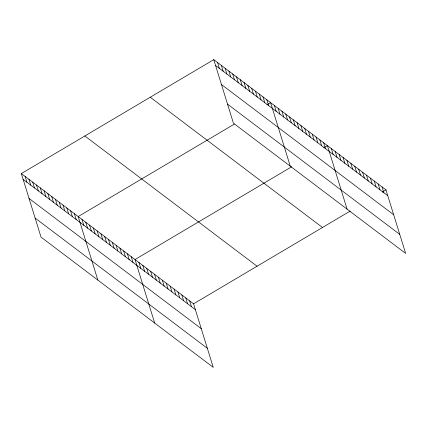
<?xml version="1.0" encoding="UTF-8"?>
<svg xmlns="http://www.w3.org/2000/svg" width="427" height="427" viewBox="0 0 427 427"><rect width="100%" height="100%" fill="white"/><g stroke="black" fill="none" stroke-linecap="round" stroke-linejoin="round"><path stroke-width="0.64" d="M21.35 173.57L193.575 303.816L213.244 367.353L41.019 237.102L21.35 173.57L213.756 59.647L385.981 189.898L405.65 253.43L233.425 123.184L213.756 59.647M234.386 124.065L78.184 216.548L97.852 280.085M266.918 104.802L270.59 102.629L290.259 166.167M291.742 166.738L135.017 259.531L154.686 323.068M323.751 147.785L327.429 145.612L347.092 209.145M193.575 303.816L350.3 211.023M382.309 192.07L385.981 189.898M215.566 65.486L387.791 195.737M221.458 84.525L393.683 214.776M227.532 104.14L399.757 234.391M150.261 97.239L322.486 227.49M84.845 135.973L257.07 266.224M23.159 179.409L195.379 309.66M29.052 198.448L201.277 328.699M35.126 218.064L207.346 348.315M382.08 186.946L383.889 192.785M378.173 183.994L379.982 189.834M374.271 181.043L376.08 186.882M370.369 178.086L372.173 183.925M366.462 175.134L368.271 180.973M362.56 172.182L364.37 178.022M358.659 169.231L360.463 175.07M354.752 166.279L356.561 172.118M350.85 163.327L352.654 169.167M346.943 160.376L348.752 166.215M343.041 157.419L344.851 163.263M339.139 154.467L340.943 160.306M335.232 151.516L337.042 157.355M331.331 148.564L333.14 154.403M323.639 142.746L325.443 148.585M319.85 139.88L321.654 145.719M316.06 137.014L317.869 142.853M312.27 134.147L314.08 139.992M308.481 131.286L310.29 137.126M304.691 128.42L306.501 134.259M300.902 125.554L302.711 131.393M297.117 122.688L298.921 128.527M293.328 119.822L295.132 125.661M289.538 116.955L291.347 122.795M285.748 114.089L287.558 119.934M281.959 111.228L283.768 117.067M278.169 108.362L279.979 114.201M274.38 105.496L276.189 111.335M266.806 99.763L268.61 105.602M263.016 96.897L264.82 102.736M259.226 94.031L261.036 99.87M255.437 91.17L257.246 97.009M251.647 88.304L253.457 94.143M247.857 85.437L249.667 91.277M244.068 82.571L245.877 88.41M240.284 79.705L242.088 85.544M236.494 76.839L238.298 82.678M232.704 73.972L234.508 79.812M228.915 71.106L230.724 76.951M225.125 68.245L226.934 74.085M221.335 65.379L223.145 71.218M217.546 62.513L219.355 68.352M189.668 300.864L191.477 306.703M185.766 297.913L187.576 303.752M181.865 294.961L183.669 300.8M177.958 292.009L179.767 297.849M174.056 289.058L175.865 294.897M170.154 286.106L171.958 291.945M166.247 283.149L168.057 288.994M162.345 280.197L164.149 286.037M158.438 277.246L160.248 283.085M154.537 274.294L156.346 280.133M150.635 271.342L152.439 277.182M146.728 268.391L148.537 274.23M142.826 265.439L144.636 271.278M138.919 262.488L140.729 268.327M131.228 256.67L133.037 262.509M127.438 253.803L129.248 259.643M123.649 250.937L125.458 256.776M119.864 248.071L121.668 253.91M116.075 245.205L117.879 251.044M112.285 242.339L114.094 248.178M108.495 239.472L110.305 245.311M104.706 236.611L106.515 242.451M100.916 233.745L102.726 239.584M97.126 230.879L98.936 236.718M93.342 228.013L95.146 233.852M89.553 225.146L91.357 230.986M85.763 222.28L87.567 228.119M81.973 219.414L83.783 225.253M74.394 213.687L76.203 219.526M70.604 210.821L72.414 216.66M66.815 207.954L68.624 213.794M63.031 205.088L64.835 210.927M59.241 202.222L61.045 208.061M55.451 199.356L57.261 205.195M51.662 196.489L53.471 202.334M47.872 193.628L49.681 199.468M44.082 190.762L45.892 196.601M40.293 187.896L42.102 193.735M36.503 185.03L38.313 190.869M32.719 182.164L34.523 188.003M28.929 179.297L30.733 185.137M25.14 176.431L26.949 182.27"/></g></svg>
